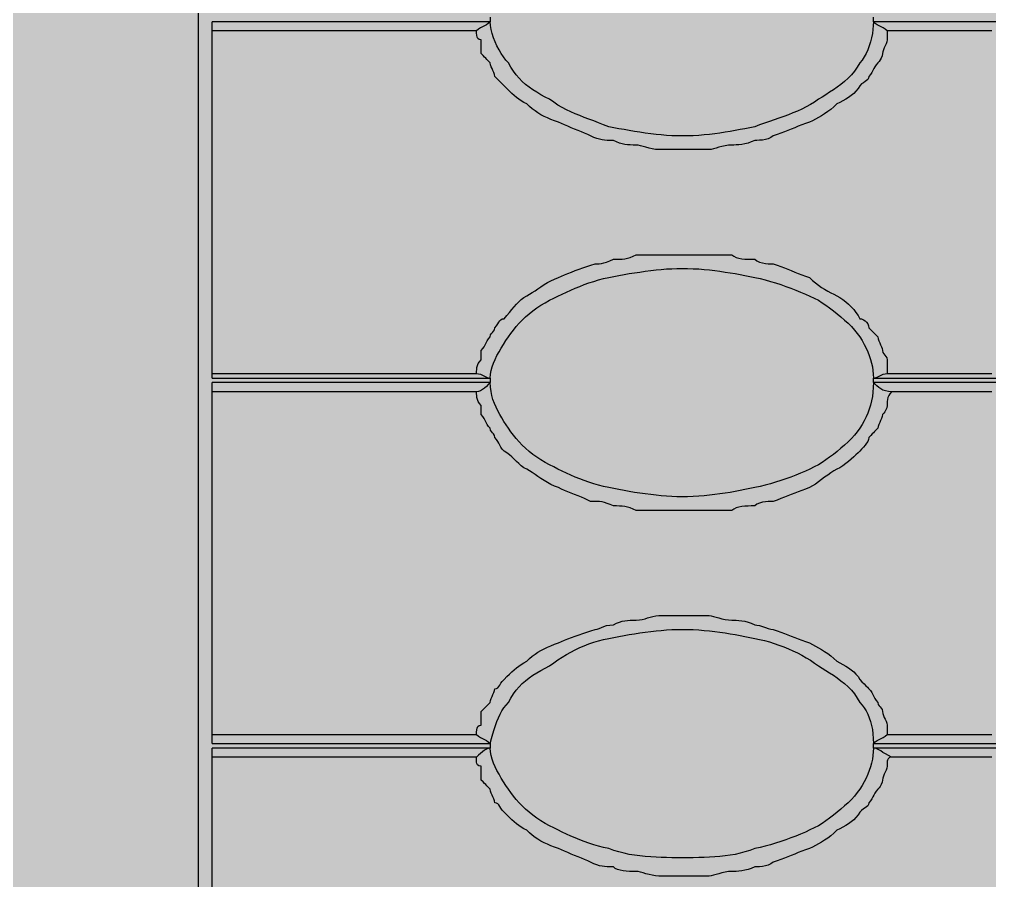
# Model space of a CAD drawing. Header units: millimetres. Extents: x 0 to 966, y -664 to 90.
# Drawn here: x 912.15 to 930.83, y -227.89 to -211.31 of the extents above; entities that cross this region are included whole.
import ezdxf

# ---------------------------------------------------------------- set-up
doc = ezdxf.new("R2010")
doc.units = ezdxf.units.MM
for name, color, linetype in [('HDL_BODY', 7, 'Continuous'), ('HDL_COLOUR', 7, 'Continuous'), ('HDL_DETAIL', 7, 'Continuous'), ('HDL_PRINT', 7, 'Continuous')]:
    doc.layers.add(name, color=color, linetype=linetype)

# ---------------------------------------------------------------- blocks, each defined once
blk = doc.blocks.new('M_R16.10.1_FRONT')
at = {"layer": 'HDL_BODY', "true_color": 0x202126}
blk.add_hatch(color=250, dxfattribs=at).paths.add_polyline_path([(0, 0), (216, 0), (216, 90), (0, 90)])
at = {"layer": 'HDL_BODY', "true_color": 0x2a2a30}
blk.add_hatch(color=250, dxfattribs=at).paths.add_polyline_path([(0.4, 20.52), (215.6, 20.52), (215.6, 68.31), (0.4, 68.31)])
at = {"layer": 'HDL_COLOUR', "true_color": 0x97a4b5}
for points in [[(178.855, 48.7), (178.821, 48.987), (178.721, 49.269), (178.556, 49.542), (178.329, 49.8), (178.044, 50.039), (177.705, 50.256), (177.319, 50.445), (176.893, 50.605), (176.432, 50.733), (175.946, 50.825), (175.442, 50.881), (174.93, 50.9), (174.418, 50.881), (173.914, 50.825), (173.428, 50.733), (172.968, 50.605), (172.541, 50.445), (172.155, 50.256), (171.816, 50.039), (171.531, 49.8), (171.304, 49.542), (171.139, 49.269), (171.039, 48.987), (171.005, 48.7), (171.039, 48.413), (171.139, 48.131), (171.304, 47.858), (171.531, 47.6), (171.816, 47.361), (172.155, 47.144), (172.541, 46.955), (172.968, 46.795), (173.428, 46.667), (173.914, 46.575), (174.418, 46.519), (174.93, 46.5), (175.442, 46.519), (175.946, 46.575), (176.432, 46.667), (176.893, 46.795), (177.319, 46.955), (177.705, 47.144), (178.044, 47.361), (178.329, 47.6), (178.556, 47.858), (178.721, 48.131), (178.821, 48.413)], [(178.855, 41.7), (178.821, 41.987), (178.721, 42.269), (178.556, 42.542), (178.329, 42.8), (178.044, 43.039), (177.705, 43.256), (177.319, 43.445), (176.893, 43.605), (176.432, 43.733), (175.946, 43.825), (175.442, 43.881), (174.93, 43.9), (174.418, 43.881), (173.914, 43.825), (173.428, 43.733), (172.968, 43.605), (172.541, 43.445), (172.155, 43.256), (171.816, 43.039), (171.531, 42.8), (171.304, 42.542), (171.139, 42.269), (171.039, 41.987), (171.005, 41.7), (171.039, 41.413), (171.139, 41.131), (171.304, 40.858), (171.531, 40.6), (171.816, 40.361), (172.155, 40.144), (172.541, 39.955), (172.968, 39.795), (173.428, 39.667), (173.914, 39.575), (174.418, 39.519), (174.93, 39.5), (175.442, 39.519), (175.946, 39.575), (176.432, 39.667), (176.893, 39.795), (177.319, 39.955), (177.705, 40.144), (178.044, 40.361), (178.329, 40.6), (178.556, 40.858), (178.721, 41.131), (178.821, 41.413)], [(178.855, 34.71), (178.821, 34.997), (178.721, 35.279), (178.556, 35.552), (178.329, 35.81), (178.044, 36.049), (177.705, 36.266), (177.319, 36.455), (176.893, 36.615), (176.432, 36.743), (175.946, 36.835), (175.442, 36.891), (174.93, 36.91), (174.418, 36.891), (173.914, 36.835), (173.428, 36.743), (172.968, 36.615), (172.541, 36.455), (172.155, 36.266), (171.816, 36.049), (171.531, 35.81), (171.304, 35.552), (171.139, 35.279), (171.039, 34.997), (171.005, 34.71), (171.039, 34.423), (171.139, 34.141), (171.304, 33.868), (171.531, 33.61), (171.816, 33.371), (172.155, 33.154), (172.541, 32.965), (172.968, 32.805), (173.428, 32.677), (173.914, 32.585), (174.418, 32.529), (174.93, 32.51), (175.442, 32.529), (175.946, 32.585), (176.432, 32.677), (176.893, 32.805), (177.319, 32.965), (177.705, 33.154), (178.044, 33.371), (178.329, 33.61), (178.556, 33.868), (178.721, 34.141), (178.821, 34.423)]]:
    blk.add_hatch(color=253, dxfattribs=at).paths.add_polyline_path(points)
at = {"layer": 'HDL_PRINT', "true_color": 0xdee1e9}
for points in [[(169.989, 47.156), (169.928, 47.153), (169.862, 47.145), (169.792, 47.133), (169.719, 47.119), (169.646, 47.104), (169.574, 47.09), (169.504, 47.079), (169.437, 47.07), (169.376, 47.067), (169.438, 47.067), (169.493, 47.067), (169.545, 47.067), (169.594, 47.067), (169.644, 47.067), (169.696, 47.067), (169.752, 47.067), (169.815, 47.067), (169.964, 47.062), (170.11, 47.046), (170.253, 47.02), (170.392, 46.984), (170.527, 46.938), (170.658, 46.883), (170.783, 46.819), (170.903, 46.747), (171.017, 46.665), (171.124, 46.576), (171.225, 46.478), (171.318, 46.373), (171.403, 46.261), (171.48, 46.141), (171.548, 46.015), (171.607, 45.882), (171.656, 45.743), (171.695, 45.599), (171.723, 45.448), (171.741, 45.292), (171.747, 45.131), (171.741, 44.982), (171.723, 44.835), (171.695, 44.691), (171.656, 44.552), (171.607, 44.416), (171.548, 44.285), (171.48, 44.16), (171.403, 44.04), (171.318, 43.926), (171.225, 43.818), (171.124, 43.718), (171.017, 43.625), (170.903, 43.539), (170.783, 43.463), (170.658, 43.394), (170.527, 43.336), (170.392, 43.286), (170.253, 43.247), (170.11, 43.219), (169.964, 43.201), (169.815, 43.195), (169.684, 43.2), (169.555, 43.215), (169.428, 43.238), (169.304, 43.27), (169.183, 43.31), (169.066, 43.359), (168.952, 43.415), (168.843, 43.478), (168.738, 43.548), (168.638, 43.624), (168.543, 43.707), (168.454, 43.795), (168.371, 43.889), (168.294, 43.988), (168.224, 44.092), (168.161, 44.2), (168.105, 44.312), (168.057, 44.428), (168.103, 44.292), (168.158, 44.162), (168.22, 44.038), (168.29, 43.921), (168.367, 43.81), (168.451, 43.706), (168.542, 43.608), (168.638, 43.517), (168.74, 43.434), (168.848, 43.357), (168.96, 43.288), (169.077, 43.227), (169.198, 43.173), (169.323, 43.127), (169.451, 43.089), (169.582, 43.059), (169.716, 43.038), (169.852, 43.025), (169.989, 43.02), (170.144, 43.026), (170.296, 43.042), (170.444, 43.068), (170.59, 43.104), (170.731, 43.149), (170.868, 43.204), (171, 43.267), (171.127, 43.339), (171.248, 43.419), (171.363, 43.507), (171.471, 43.603), (171.572, 43.705), (171.666, 43.814), (171.751, 43.93), (171.829, 44.051), (171.897, 44.178), (171.956, 44.311), (172.005, 44.449), (172.045, 44.591), (172.073, 44.738), (172.091, 44.888), (172.096, 45.042), (172.091, 45.197), (172.073, 45.35), (172.045, 45.499), (172.005, 45.645), (171.956, 45.787), (171.897, 45.924), (171.829, 46.057), (171.751, 46.184), (171.666, 46.305), (171.572, 46.421), (171.471, 46.529), (171.363, 46.631), (171.248, 46.724), (171.127, 46.81), (171, 46.888), (170.868, 46.956), (170.731, 47.016), (170.59, 47.065), (170.444, 47.104), (170.296, 47.133), (170.144, 47.15), (169.989, 47.156)], [(179.911, 47.156), (179.853, 47.153), (179.793, 47.145), (179.733, 47.133), (179.67, 47.119), (179.604, 47.104), (179.535, 47.09), (179.461, 47.079), (179.382, 47.07), (179.297, 47.067), (179.363, 47.067), (179.427, 47.067), (179.49, 47.067), (179.549, 47.067), (179.604, 47.067), (179.655, 47.067), (179.699, 47.067), (179.736, 47.067), (179.897, 47.062), (180.052, 47.046), (180.202, 47.02), (180.347, 46.984), (180.486, 46.938), (180.618, 46.883), (180.744, 46.819), (180.863, 46.747), (180.976, 46.665), (181.08, 46.576), (181.178, 46.478), (181.267, 46.373), (181.348, 46.261), (181.421, 46.141), (181.485, 46.015), (181.54, 45.882), (181.585, 45.743), (181.621, 45.599), (181.647, 45.448), (181.663, 45.292), (181.668, 45.131), (181.663, 44.982), (181.647, 44.835), (181.621, 44.691), (181.585, 44.552), (181.54, 44.416), (181.485, 44.285), (181.421, 44.16), (181.348, 44.04), (181.267, 43.926), (181.178, 43.818), (181.08, 43.718), (180.976, 43.625), (180.863, 43.539), (180.744, 43.463), (180.618, 43.394), (180.486, 43.336), (180.347, 43.286), (180.202, 43.247), (180.052, 43.219), (179.897, 43.201), (179.736, 43.195), (179.605, 43.2), (179.476, 43.215), (179.349, 43.238), (179.226, 43.27), (179.105, 43.31), (178.987, 43.359), (178.874, 43.415), (178.764, 43.478), (178.66, 43.548), (178.56, 43.624), (178.465, 43.707), (178.376, 43.795), (178.293, 43.889), (178.216, 43.988), (178.146, 44.092), (178.082, 44.2), (178.027, 44.312), (177.979, 44.428), (178.025, 44.292), (178.079, 44.162), (178.141, 44.038), (178.211, 43.921), (178.289, 43.81), (178.373, 43.706), (178.463, 43.608), (178.56, 43.517), (178.662, 43.434), (178.769, 43.357), (178.882, 43.288), (178.998, 43.227), (179.12, 43.173), (179.244, 43.127), (179.372, 43.089), (179.504, 43.059), (179.637, 43.038), (179.773, 43.025), (179.911, 43.02), (180.065, 43.026), (180.217, 43.042), (180.366, 43.068), (180.511, 43.104), (180.652, 43.149), (180.789, 43.204), (180.921, 43.267), (181.048, 43.339), (181.169, 43.419), (181.284, 43.507), (181.392, 43.603), (181.493, 43.705), (181.587, 43.814), (181.673, 43.93), (181.75, 44.051), (181.818, 44.178), (181.877, 44.311), (181.927, 44.449), (181.966, 44.591), (181.995, 44.738), (182.012, 44.888), (182.018, 45.042), (182.012, 45.197), (181.995, 45.35), (181.966, 45.499), (181.927, 45.645), (181.877, 45.787), (181.818, 45.924), (181.75, 46.057), (181.673, 46.184), (181.587, 46.305), (181.493, 46.421), (181.392, 46.529), (181.284, 46.631), (181.169, 46.724), (181.048, 46.81), (180.921, 46.888), (180.789, 46.956), (180.652, 47.016), (180.511, 47.065), (180.366, 47.104), (180.217, 47.133), (180.065, 47.15), (179.911, 47.156)], [(169.901, 46.364), (170.164, 46.364), (170.164, 43.988), (169.901, 43.988), (169.901, 46.364)], [(179.383, 44.692), (179.647, 44.692), (179.647, 44.622), (179.649, 44.561), (179.654, 44.507), (179.664, 44.46), (179.68, 44.417), (179.703, 44.377), (179.736, 44.339), (179.768, 44.307), (179.795, 44.284), (179.82, 44.269), (179.848, 44.259), (179.885, 44.255), (179.934, 44.253), (180, 44.253), (180.042, 44.253), (180.073, 44.253), (180.099, 44.253), (180.131, 44.253), (180.175, 44.253), (180.212, 44.289), (180.237, 44.316), (180.252, 44.339), (180.26, 44.362), (180.263, 44.39), (180.264, 44.428), (180.295, 44.466), (180.318, 44.503), (180.333, 44.541), (180.343, 44.579), (180.348, 44.616), (180.349, 44.654), (180.35, 44.692), (180.35, 46.364), (180.613, 46.364), (180.613, 44.781), (180.613, 44.699), (180.612, 44.628), (180.61, 44.566), (180.606, 44.51), (180.599, 44.458), (180.588, 44.409), (180.573, 44.359), (180.553, 44.308), (180.527, 44.253), (180.522, 44.215), (180.508, 44.178), (180.485, 44.145), (180.457, 44.116), (180.424, 44.094), (180.387, 44.08), (180.35, 44.074), (180.308, 44.043), (180.258, 44.02), (180.203, 44.004), (180.146, 43.995), (180.092, 43.99), (180.042, 43.989), (180, 43.988), (179.918, 43.989), (179.847, 43.99), (179.785, 43.995), (179.729, 44.004), (179.677, 44.018), (179.628, 44.04), (179.579, 44.071), (179.528, 44.111), (179.472, 44.163), (179.443, 44.196), (179.415, 44.236), (179.391, 44.281), (179.37, 44.333), (179.356, 44.392), (179.349, 44.457), (179.35, 44.529), (179.361, 44.607), (179.383, 44.692)], [(169.989, 40.116), (169.928, 40.116), (169.862, 40.116), (169.792, 40.113), (169.719, 40.109), (169.646, 40.102), (169.574, 40.091), (169.504, 40.076), (169.437, 40.056), (169.376, 40.03), (169.438, 40.059), (169.493, 40.08), (169.545, 40.095), (169.594, 40.106), (169.644, 40.112), (169.696, 40.115), (169.752, 40.116), (169.815, 40.116), (169.964, 40.111), (170.11, 40.093), (170.253, 40.065), (170.392, 40.026), (170.527, 39.976), (170.658, 39.918), (170.783, 39.849), (170.903, 39.773), (171.017, 39.687), (171.124, 39.594), (171.225, 39.494), (171.318, 39.386), (171.403, 39.272), (171.48, 39.152), (171.548, 39.027), (171.607, 38.896), (171.656, 38.76), (171.695, 38.621), (171.723, 38.477), (171.741, 38.33), (171.747, 38.181), (171.741, 38.031), (171.723, 37.885), (171.695, 37.741), (171.656, 37.602), (171.607, 37.467), (171.548, 37.336), (171.48, 37.21), (171.403, 37.09), (171.318, 36.976), (171.225, 36.869), (171.124, 36.768), (171.017, 36.675), (170.903, 36.589), (170.783, 36.512), (170.658, 36.444), (170.527, 36.385), (170.392, 36.336), (170.253, 36.297), (170.11, 36.268), (169.964, 36.251), (169.815, 36.245), (169.684, 36.249), (169.555, 36.261), (169.428, 36.281), (169.304, 36.308), (169.183, 36.343), (169.066, 36.385), (168.952, 36.435), (168.843, 36.491), (168.738, 36.554), (168.638, 36.623), (168.543, 36.699), (168.454, 36.781), (168.371, 36.869), (168.294, 36.962), (168.224, 37.062), (168.161, 37.166), (168.105, 37.276), (168.057, 37.391), (168.103, 37.267), (168.158, 37.147), (168.22, 37.03), (168.29, 36.918), (168.367, 36.81), (168.451, 36.707), (168.542, 36.609), (168.638, 36.517), (168.74, 36.43), (168.848, 36.351), (168.96, 36.278), (169.077, 36.212), (169.198, 36.153), (169.323, 36.103), (169.451, 36.061), (169.582, 36.028), (169.716, 36.003), (169.852, 35.988), (169.989, 35.983), (170.144, 35.989), (170.296, 36.007), (170.444, 36.035), (170.59, 36.074), (170.731, 36.124), (170.868, 36.183), (171, 36.251), (171.127, 36.328), (171.248, 36.414), (171.363, 36.508), (171.471, 36.609), (171.572, 36.717), (171.666, 36.832), (171.751, 36.954), (171.829, 37.081), (171.897, 37.213), (171.956, 37.35), (172.005, 37.492), (172.045, 37.638), (172.073, 37.787), (172.091, 37.939), (172.096, 38.094), (172.091, 38.249), (172.073, 38.399), (172.045, 38.546), (172.005, 38.688), (171.956, 38.826), (171.897, 38.958), (171.829, 39.086), (171.751, 39.207), (171.666, 39.323), (171.572, 39.432), (171.471, 39.534), (171.363, 39.629), (171.248, 39.717), (171.127, 39.797), (171, 39.869), (170.868, 39.933), (170.731, 39.987), (170.59, 40.033), (170.444, 40.069), (170.296, 40.095), (170.144, 40.111), (169.989, 40.116)], [(179.911, 40.116), (179.853, 40.116), (179.793, 40.116), (179.733, 40.113), (179.67, 40.109), (179.604, 40.102), (179.535, 40.091), (179.461, 40.076), (179.382, 40.056), (179.297, 40.03), (179.363, 40.059), (179.427, 40.08), (179.49, 40.095), (179.549, 40.106), (179.604, 40.112), (179.655, 40.115), (179.699, 40.116), (179.736, 40.116), (179.897, 40.111), (180.052, 40.093), (180.202, 40.065), (180.347, 40.026), (180.486, 39.976), (180.618, 39.918), (180.744, 39.849), (180.863, 39.773), (180.976, 39.687), (181.08, 39.594), (181.178, 39.494), (181.267, 39.386), (181.348, 39.272), (181.421, 39.152), (181.485, 39.027), (181.54, 38.896), (181.585, 38.76), (181.621, 38.621), (181.647, 38.477), (181.663, 38.33), (181.668, 38.181), (181.663, 38.031), (181.647, 37.885), (181.621, 37.741), (181.585, 37.602), (181.54, 37.467), (181.485, 37.336), (181.421, 37.21), (181.348, 37.09), (181.267, 36.976), (181.178, 36.869), (181.08, 36.768), (180.976, 36.675), (180.863, 36.589), (180.744, 36.512), (180.618, 36.444), (180.486, 36.385), (180.347, 36.336), (180.202, 36.297), (180.052, 36.268), (179.897, 36.251), (179.736, 36.245), (179.605, 36.249), (179.476, 36.261), (179.349, 36.281), (179.226, 36.308), (179.105, 36.343), (178.987, 36.385), (178.874, 36.435), (178.764, 36.491), (178.66, 36.554), (178.56, 36.623), (178.465, 36.699), (178.376, 36.781), (178.293, 36.869), (178.216, 36.962), (178.146, 37.062), (178.082, 37.166), (178.027, 37.276), (177.979, 37.391), (178.025, 37.267), (178.079, 37.147), (178.141, 37.03), (178.211, 36.918), (178.289, 36.81), (178.373, 36.707), (178.463, 36.609), (178.56, 36.517), (178.662, 36.43), (178.769, 36.351), (178.882, 36.278), (178.998, 36.212), (179.12, 36.153), (179.244, 36.103), (179.372, 36.061), (179.504, 36.028), (179.637, 36.003), (179.773, 35.988), (179.911, 35.983), (180.065, 35.989), (180.217, 36.007), (180.366, 36.035), (180.511, 36.074), (180.652, 36.124), (180.789, 36.183), (180.921, 36.251), (181.048, 36.328), (181.169, 36.414), (181.284, 36.508), (181.392, 36.609), (181.493, 36.717), (181.587, 36.832), (181.673, 36.954), (181.75, 37.081), (181.818, 37.213), (181.877, 37.35), (181.927, 37.492), (181.966, 37.638), (181.995, 37.787), (182.012, 37.939), (182.018, 38.094), (182.012, 38.249), (181.995, 38.399), (181.966, 38.546), (181.927, 38.688), (181.877, 38.826), (181.818, 38.958), (181.75, 39.086), (181.673, 39.207), (181.587, 39.323), (181.493, 39.432), (181.392, 39.534), (181.284, 39.629), (181.169, 39.717), (181.048, 39.797), (180.921, 39.869), (180.789, 39.933), (180.652, 39.987), (180.511, 40.033), (180.366, 40.069), (180.217, 40.095), (180.065, 40.111), (179.911, 40.116)], [(168.76, 37.037), (168.76, 39.324), (169.198, 39.324), (169.726, 37.655), (169.755, 37.618), (169.778, 37.575), (169.797, 37.528), (169.814, 37.478), (169.831, 37.429), (169.849, 37.382), (169.872, 37.339), (169.901, 37.302), (169.901, 37.339), (169.902, 37.383), (169.905, 37.434), (169.912, 37.489), (169.922, 37.549), (169.938, 37.611), (169.96, 37.676), (169.989, 37.741), (170.517, 39.324), (170.956, 39.324), (170.956, 37.037), (170.692, 37.037), (170.692, 38.884), (169.989, 37.037), (169.726, 37.037), (169.023, 38.973), (169.023, 37.037), (168.76, 37.037)], [(178.945, 37.037), (178.945, 39.324), (179.297, 39.324), (180.438, 37.477), (180.438, 39.324), (180.788, 39.324), (180.788, 37.037), (180.438, 37.037), (179.297, 38.798), (179.297, 37.037), (178.945, 37.037)]]:
    blk.add_hatch(color=254, dxfattribs=at).paths.add_polyline_path(points)
at = {"layer": 'HDL_DETAIL', "color": 251, "true_color": 0x52555c}
for points in [[(165.598, 27.448), (165.598, 62.902)], [(165.861, 41.788), (165.861, 48.65)], [(171.219, 48.65), (165.861, 48.65)], [(171.219, 48.65), (171.181, 48.618), (171.144, 48.593), (171.106, 48.573), (171.069, 48.554), (171.031, 48.533), (170.993, 48.508), (170.956, 48.475)], [(171.219, 48.739), (171.219, 48.65)], [(178.595, 48.65), (178.593, 48.576), (178.586, 48.499), (178.575, 48.42), (178.56, 48.34), (178.54, 48.261), (178.516, 48.183), (178.488, 48.108), (178.455, 48.037), (178.418, 47.971), (178.377, 47.912), (178.331, 47.86), (178.284, 47.775), (178.23, 47.697), (178.171, 47.626), (178.107, 47.56), (178.04, 47.498), (177.969, 47.441), (177.897, 47.388), (177.824, 47.338), (177.751, 47.291), (177.678, 47.245), (177.608, 47.2), (177.54, 47.156), (177.464, 47.102), (177.385, 47.053), (177.304, 47.008), (177.22, 46.967), (177.135, 46.928), (177.047, 46.893), (176.959, 46.859), (176.868, 46.826), (176.777, 46.795), (176.685, 46.763), (176.592, 46.731), (176.498, 46.698), (176.404, 46.664), (176.31, 46.628), (176.216, 46.609), (176.122, 46.59), (176.028, 46.572), (175.932, 46.554), (175.836, 46.537), (175.74, 46.52), (175.641, 46.505), (175.542, 46.492), (175.441, 46.48), (175.338, 46.47), (175.233, 46.461), (175.127, 46.455), (175.017, 46.451), (174.906, 46.45), (174.81, 46.451), (174.713, 46.455), (174.613, 46.461), (174.512, 46.47), (174.41, 46.48), (174.307, 46.492), (174.203, 46.505), (174.1, 46.52), (173.997, 46.537), (173.895, 46.554), (173.794, 46.572), (173.694, 46.59), (173.596, 46.609), (173.501, 46.628), (173.401, 46.667), (173.304, 46.704), (173.21, 46.739), (173.118, 46.773), (173.028, 46.807), (172.941, 46.841), (172.854, 46.877), (172.77, 46.914), (172.686, 46.955), (172.604, 46.998), (172.522, 47.046), (172.441, 47.098), (172.36, 47.156), (172.274, 47.2), (172.191, 47.245), (172.113, 47.291), (172.038, 47.338), (171.967, 47.388), (171.899, 47.441), (171.835, 47.498), (171.775, 47.56), (171.718, 47.626), (171.665, 47.697), (171.615, 47.775), (171.569, 47.86), (171.521, 47.912), (171.475, 47.971), (171.429, 48.037), (171.387, 48.108), (171.347, 48.183), (171.311, 48.261), (171.28, 48.34), (171.255, 48.42), (171.236, 48.499), (171.223, 48.576), (171.219, 48.65)], [(178.595, 48.65), (178.595, 48.739)], [(178.859, 48.475), (178.821, 48.508), (178.783, 48.533), (178.745, 48.554), (178.707, 48.573), (178.669, 48.593), (178.632, 48.618), (178.595, 48.65)], [(181.23, 48.65), (178.595, 48.65)], [(170.956, 48.475), (165.861, 48.475)], [(178.859, 48.475), (178.859, 48.422), (178.859, 48.375), (178.859, 48.336), (178.859, 48.309), (178.859, 48.3), (178.854, 48.261), (178.841, 48.223), (178.824, 48.185), (178.805, 48.147), (178.788, 48.11), (178.775, 48.072), (178.77, 48.035), (178.763, 47.991), (178.747, 47.95), (178.726, 47.914), (178.704, 47.886), (178.688, 47.867), (178.681, 47.86), (178.649, 47.822), (178.624, 47.784), (178.604, 47.746), (178.585, 47.708), (178.565, 47.67), (178.539, 47.633), (178.506, 47.596), (178.501, 47.563), (178.487, 47.537), (178.465, 47.516), (178.436, 47.497), (178.404, 47.476), (178.368, 47.451), (178.331, 47.418), (178.299, 47.362), (178.26, 47.313), (178.217, 47.269), (178.17, 47.229), (178.118, 47.192), (178.065, 47.159), (178.008, 47.127), (177.951, 47.097), (177.893, 47.067), (177.834, 47.012), (177.775, 46.962), (177.716, 46.918), (177.657, 46.877), (177.599, 46.84), (177.54, 46.806), (177.482, 46.774), (177.424, 46.744), (177.365, 46.714), (177.289, 46.688), (177.216, 46.662), (177.147, 46.636), (177.08, 46.609), (177.014, 46.583), (176.948, 46.556), (176.881, 46.53), (176.812, 46.503), (176.74, 46.476), (176.663, 46.45), (176.62, 46.418), (176.57, 46.395), (176.515, 46.38), (176.459, 46.37), (176.404, 46.366), (176.353, 46.364), (176.31, 46.364), (176.245, 46.334), (176.181, 46.312), (176.118, 46.296), (176.059, 46.286), (176.004, 46.279), (175.953, 46.276), (175.909, 46.275), (175.872, 46.275), (175.806, 46.271), (175.742, 46.261), (175.68, 46.247), (175.62, 46.231), (175.565, 46.216), (175.515, 46.202), (175.47, 46.192), (175.433, 46.188), (175.375, 46.188), (175.316, 46.188), (175.258, 46.188), (175.199, 46.188), (175.14, 46.188), (175.081, 46.188), (175.023, 46.188), (174.964, 46.188), (174.906, 46.188), (174.844, 46.188), (174.788, 46.188), (174.736, 46.188), (174.686, 46.188), (174.637, 46.188), (174.585, 46.188), (174.529, 46.188), (174.467, 46.188), (174.402, 46.192), (174.337, 46.202), (174.275, 46.216), (174.216, 46.231), (174.16, 46.247), (174.11, 46.261), (174.066, 46.271), (174.029, 46.275), (173.967, 46.275), (173.911, 46.276), (173.859, 46.279), (173.809, 46.286), (173.759, 46.296), (173.708, 46.312), (173.652, 46.334), (173.59, 46.364), (173.528, 46.364), (173.472, 46.365), (173.42, 46.368), (173.371, 46.374), (173.321, 46.385), (173.269, 46.4), (173.213, 46.421), (173.151, 46.45), (173.096, 46.476), (173.036, 46.503), (172.973, 46.53), (172.908, 46.556), (172.842, 46.583), (172.776, 46.609), (172.712, 46.636), (172.649, 46.662), (172.59, 46.688), (172.535, 46.714), (172.458, 46.741), (172.387, 46.768), (172.319, 46.796), (172.256, 46.826), (172.195, 46.858), (172.137, 46.893), (172.081, 46.931), (172.027, 46.972), (171.974, 47.017), (171.922, 47.067), (171.866, 47.097), (171.816, 47.127), (171.769, 47.159), (171.724, 47.192), (171.68, 47.229), (171.636, 47.269), (171.589, 47.313), (171.538, 47.362), (171.483, 47.418), (171.445, 47.456), (171.417, 47.484), (171.394, 47.507), (171.371, 47.53), (171.343, 47.558), (171.305, 47.596), (171.3, 47.633), (171.288, 47.67), (171.271, 47.708), (171.253, 47.746), (171.236, 47.784), (171.224, 47.822), (171.219, 47.86), (171.181, 47.897), (171.154, 47.924), (171.131, 47.947), (171.108, 47.969), (171.081, 47.997), (171.044, 48.035), (171.044, 48.079), (171.044, 48.122), (171.044, 48.166), (171.044, 48.211), (171.044, 48.255), (171.044, 48.3), (171.007, 48.306), (170.982, 48.325), (170.967, 48.354), (170.959, 48.39), (170.956, 48.431), (170.956, 48.475)], [(180.877, 48.475), (178.859, 48.475)], [(170.956, 41.877), (170.956, 41.914), (170.958, 41.952), (170.963, 41.989), (170.972, 42.027), (170.988, 42.065), (171.012, 42.103), (171.044, 42.141), (171.044, 42.184), (171.044, 42.215), (171.044, 42.241), (171.044, 42.272), (171.044, 42.317), (171.077, 42.355), (171.101, 42.392), (171.121, 42.43), (171.14, 42.468), (171.161, 42.505), (171.186, 42.543), (171.219, 42.581), (171.226, 42.618), (171.242, 42.645), (171.262, 42.667), (171.283, 42.69), (171.299, 42.718), (171.305, 42.756), (171.338, 42.794), (171.364, 42.83), (171.385, 42.862), (171.404, 42.89), (171.424, 42.912), (171.45, 42.926), (171.483, 42.931), (171.538, 42.99), (171.589, 43.049), (171.636, 43.105), (171.68, 43.159), (171.724, 43.211), (171.769, 43.258), (171.816, 43.301), (171.866, 43.339), (171.922, 43.371), (171.974, 43.4), (172.027, 43.433), (172.081, 43.469), (172.137, 43.508), (172.195, 43.547), (172.256, 43.587), (172.319, 43.625), (172.387, 43.662), (172.458, 43.695), (172.535, 43.724), (172.59, 43.751), (172.65, 43.777), (172.714, 43.804), (172.782, 43.83), (172.853, 43.856), (172.927, 43.882), (173.002, 43.909), (173.08, 43.935), (173.158, 43.962), (173.237, 43.988), (173.276, 43.989), (173.316, 43.99), (173.358, 43.995), (173.406, 44.004), (173.459, 44.02), (173.52, 44.043), (173.59, 44.074), (173.652, 44.075), (173.708, 44.076), (173.759, 44.079), (173.809, 44.086), (173.859, 44.096), (173.911, 44.112), (173.967, 44.134), (174.029, 44.163), (174.09, 44.163), (174.146, 44.163), (174.198, 44.163), (174.248, 44.163), (174.298, 44.163), (174.349, 44.163), (174.405, 44.163), (174.467, 44.163), (174.533, 44.163), (174.597, 44.163), (174.66, 44.163), (174.72, 44.163), (174.775, 44.163), (174.826, 44.163), (174.869, 44.163), (174.906, 44.163), (174.964, 44.163), (175.023, 44.163), (175.081, 44.163), (175.14, 44.163), (175.199, 44.163), (175.258, 44.163), (175.316, 44.163), (175.375, 44.163), (175.433, 44.163), (175.47, 44.163), (175.515, 44.163), (175.565, 44.163), (175.62, 44.163), (175.68, 44.163), (175.742, 44.163), (175.806, 44.163), (175.872, 44.163), (175.909, 44.134), (175.953, 44.112), (176.004, 44.096), (176.059, 44.086), (176.118, 44.079), (176.181, 44.076), (176.245, 44.075), (176.31, 44.074), (176.353, 44.043), (176.404, 44.02), (176.459, 44.004), (176.515, 43.995), (176.57, 43.99), (176.62, 43.989), (176.663, 43.988), (176.74, 43.962), (176.812, 43.935), (176.881, 43.909), (176.948, 43.882), (177.014, 43.856), (177.08, 43.83), (177.147, 43.804), (177.216, 43.777), (177.289, 43.751), (177.365, 43.724), (177.424, 43.669), (177.482, 43.619), (177.54, 43.574), (177.599, 43.534), (177.657, 43.497), (177.716, 43.463), (177.775, 43.431), (177.834, 43.4), (177.893, 43.371), (177.951, 43.339), (178.008, 43.301), (178.065, 43.258), (178.118, 43.211), (178.17, 43.159), (178.217, 43.105), (178.26, 43.049), (178.299, 42.99), (178.331, 42.931), (178.368, 42.926), (178.404, 42.912), (178.436, 42.89), (178.465, 42.862), (178.487, 42.83), (178.501, 42.794), (178.506, 42.756), (178.544, 42.718), (178.572, 42.69), (178.595, 42.667), (178.617, 42.645), (178.644, 42.618), (178.681, 42.581), (178.686, 42.543), (178.699, 42.505), (178.716, 42.468), (178.735, 42.43), (178.752, 42.392), (178.765, 42.355), (178.77, 42.317), (178.777, 42.279), (178.793, 42.251), (178.814, 42.228), (178.836, 42.205), (178.852, 42.178), (178.859, 42.141), (178.859, 42.097), (178.859, 42.052), (178.859, 42.008), (178.859, 41.964), (178.859, 41.92), (178.859, 41.877)], [(171.219, 41.788), (171.223, 41.86), (171.236, 41.932), (171.255, 42.004), (171.28, 42.076), (171.311, 42.148), (171.347, 42.221), (171.387, 42.293), (171.429, 42.365), (171.475, 42.437), (171.521, 42.509), (171.569, 42.581), (171.615, 42.647), (171.665, 42.713), (171.718, 42.778), (171.775, 42.842), (171.835, 42.905), (171.899, 42.966), (171.967, 43.026), (172.038, 43.083), (172.113, 43.138), (172.191, 43.19), (172.274, 43.239), (172.36, 43.285), (172.441, 43.325), (172.522, 43.365), (172.604, 43.405), (172.686, 43.444), (172.77, 43.482), (172.854, 43.519), (172.941, 43.554), (173.028, 43.588), (173.118, 43.62), (173.21, 43.65), (173.304, 43.677), (173.401, 43.702), (173.501, 43.724), (173.596, 43.743), (173.694, 43.762), (173.794, 43.78), (173.895, 43.798), (173.997, 43.815), (174.1, 43.83), (174.203, 43.845), (174.307, 43.858), (174.41, 43.87), (174.512, 43.88), (174.613, 43.888), (174.713, 43.894), (174.81, 43.898), (174.906, 43.899), (175.017, 43.898), (175.127, 43.894), (175.233, 43.888), (175.338, 43.88), (175.441, 43.87), (175.542, 43.858), (175.641, 43.845), (175.74, 43.83), (175.836, 43.815), (175.932, 43.798), (176.028, 43.78), (176.122, 43.762), (176.216, 43.743), (176.31, 43.724), (176.412, 43.702), (176.513, 43.677), (176.613, 43.65), (176.713, 43.62), (176.812, 43.588), (176.91, 43.554), (177.007, 43.519), (177.101, 43.482), (177.194, 43.444), (177.285, 43.405), (177.373, 43.365), (177.458, 43.325), (177.54, 43.285), (177.608, 43.239), (177.678, 43.19), (177.751, 43.138), (177.824, 43.083), (177.897, 43.026), (177.969, 42.966), (178.04, 42.905), (178.107, 42.842), (178.171, 42.778), (178.23, 42.713), (178.284, 42.647), (178.331, 42.581), (178.377, 42.509), (178.418, 42.437), (178.455, 42.365), (178.488, 42.293), (178.516, 42.221), (178.54, 42.148), (178.56, 42.076), (178.575, 42.004), (178.586, 41.932), (178.593, 41.86), (178.595, 41.788)], [(165.861, 41.877), (170.956, 41.877)], [(170.956, 41.877), (170.993, 41.872), (171.031, 41.86), (171.069, 41.842), (171.106, 41.823), (171.144, 41.806), (171.181, 41.793), (171.219, 41.788)], [(178.595, 41.788), (178.632, 41.793), (178.669, 41.806), (178.707, 41.823), (178.745, 41.842), (178.783, 41.86), (178.821, 41.872), (178.859, 41.877)], [(178.859, 41.877), (180.877, 41.877)], [(165.861, 41.788), (171.219, 41.788)], [(165.861, 34.751), (165.861, 41.699)], [(171.219, 41.699), (165.861, 41.699)], [(171.219, 41.699), (171.181, 41.662), (171.144, 41.627), (171.106, 41.594), (171.069, 41.566), (171.031, 41.544), (170.993, 41.529), (170.956, 41.524)], [(171.219, 41.788), (171.219, 41.699)], [(178.595, 41.699), (178.593, 41.606), (178.586, 41.516), (178.575, 41.43), (178.56, 41.347), (178.54, 41.267), (178.516, 41.189), (178.488, 41.113), (178.455, 41.038), (178.418, 40.965), (178.377, 40.892), (178.331, 40.82), (178.284, 40.754), (178.23, 40.688), (178.171, 40.623), (178.107, 40.559), (178.04, 40.496), (177.969, 40.435), (177.897, 40.375), (177.824, 40.318), (177.751, 40.263), (177.678, 40.211), (177.608, 40.162), (177.54, 40.116), (177.458, 40.076), (177.373, 40.036), (177.285, 39.996), (177.194, 39.957), (177.101, 39.919), (177.007, 39.882), (176.91, 39.847), (176.812, 39.813), (176.713, 39.781), (176.613, 39.751), (176.513, 39.724), (176.412, 39.699), (176.31, 39.677), (176.216, 39.658), (176.122, 39.639), (176.028, 39.621), (175.932, 39.603), (175.836, 39.586), (175.74, 39.571), (175.641, 39.556), (175.542, 39.543), (175.441, 39.531), (175.338, 39.521), (175.233, 39.513), (175.127, 39.507), (175.017, 39.503), (174.906, 39.502), (174.81, 39.503), (174.713, 39.507), (174.613, 39.513), (174.512, 39.521), (174.41, 39.531), (174.307, 39.543), (174.203, 39.556), (174.1, 39.571), (173.997, 39.586), (173.895, 39.603), (173.794, 39.621), (173.694, 39.639), (173.596, 39.658), (173.501, 39.677), (173.401, 39.699), (173.304, 39.724), (173.21, 39.751), (173.118, 39.781), (173.028, 39.813), (172.941, 39.847), (172.854, 39.882), (172.77, 39.919), (172.686, 39.957), (172.604, 39.996), (172.522, 40.036), (172.441, 40.076), (172.36, 40.116), (172.274, 40.162), (172.191, 40.211), (172.113, 40.263), (172.038, 40.318), (171.967, 40.375), (171.899, 40.435), (171.835, 40.496), (171.775, 40.559), (171.718, 40.623), (171.665, 40.688), (171.615, 40.754), (171.569, 40.82), (171.525, 40.886), (171.482, 40.953), (171.441, 41.02), (171.401, 41.088), (171.363, 41.157), (171.329, 41.227), (171.298, 41.3), (171.271, 41.374), (171.249, 41.451), (171.233, 41.531), (171.223, 41.613), (171.219, 41.699)], [(178.595, 41.699), (178.595, 41.788)], [(178.595, 41.788), (181.23, 41.788)], [(178.945, 41.524), (178.883, 41.528), (178.829, 41.539), (178.78, 41.557), (178.737, 41.579), (178.697, 41.606), (178.661, 41.635), (178.628, 41.667), (178.595, 41.699)], [(181.23, 41.699), (178.595, 41.699)], [(170.956, 41.524), (165.861, 41.524)], [(178.945, 41.524), (178.913, 41.487), (178.89, 41.449), (178.875, 41.412), (178.866, 41.374), (178.861, 41.336), (178.859, 41.298), (178.859, 41.26), (178.852, 41.217), (178.836, 41.176), (178.814, 41.14), (178.793, 41.111), (178.777, 41.091), (178.77, 41.084), (178.765, 41.046), (178.752, 41.009), (178.735, 40.971), (178.716, 40.934), (178.699, 40.896), (178.686, 40.858), (178.681, 40.82), (178.644, 40.783), (178.617, 40.756), (178.595, 40.734), (178.572, 40.711), (178.544, 40.683), (178.506, 40.645), (178.501, 40.607), (178.487, 40.569), (178.465, 40.532), (178.436, 40.494), (178.404, 40.456), (178.368, 40.419), (178.331, 40.381), (178.299, 40.348), (178.26, 40.31), (178.217, 40.269), (178.17, 40.226), (178.118, 40.183), (178.065, 40.14), (178.008, 40.099), (177.951, 40.062), (177.893, 40.03), (177.834, 39.998), (177.775, 39.96), (177.716, 39.919), (177.657, 39.876), (177.599, 39.832), (177.54, 39.788), (177.482, 39.747), (177.424, 39.71), (177.365, 39.677), (177.289, 39.65), (177.216, 39.624), (177.147, 39.597), (177.08, 39.571), (177.014, 39.545), (176.948, 39.519), (176.881, 39.492), (176.812, 39.466), (176.74, 39.439), (176.663, 39.413), (176.62, 39.413), (176.57, 39.411), (176.515, 39.406), (176.459, 39.396), (176.404, 39.38), (176.353, 39.357), (176.31, 39.324), (176.245, 39.324), (176.181, 39.322), (176.118, 39.319), (176.059, 39.313), (176.004, 39.303), (175.953, 39.287), (175.909, 39.266), (175.872, 39.238), (175.806, 39.238), (175.742, 39.238), (175.68, 39.238), (175.62, 39.238), (175.565, 39.238), (175.515, 39.238), (175.47, 39.238), (175.433, 39.238), (175.375, 39.238), (175.316, 39.238), (175.258, 39.238), (175.199, 39.238), (175.14, 39.238), (175.081, 39.238), (175.023, 39.238), (174.964, 39.238), (174.906, 39.238), (174.844, 39.238), (174.788, 39.238), (174.736, 39.238), (174.686, 39.238), (174.637, 39.238), (174.585, 39.238), (174.529, 39.238), (174.467, 39.238), (174.402, 39.238), (174.337, 39.238), (174.275, 39.238), (174.216, 39.238), (174.16, 39.238), (174.11, 39.238), (174.066, 39.238), (174.029, 39.238), (173.967, 39.266), (173.911, 39.287), (173.859, 39.303), (173.809, 39.313), (173.759, 39.319), (173.708, 39.322), (173.652, 39.324), (173.59, 39.324), (173.528, 39.353), (173.472, 39.375), (173.42, 39.391), (173.371, 39.402), (173.321, 39.408), (173.269, 39.411), (173.213, 39.413), (173.151, 39.413), (173.096, 39.439), (173.036, 39.466), (172.973, 39.492), (172.908, 39.519), (172.842, 39.545), (172.776, 39.571), (172.712, 39.597), (172.649, 39.624), (172.59, 39.65), (172.535, 39.677), (172.458, 39.706), (172.387, 39.739), (172.319, 39.776), (172.256, 39.814), (172.195, 39.854), (172.137, 39.893), (172.081, 39.932), (172.027, 39.968), (171.974, 40.001), (171.922, 40.03), (171.866, 40.062), (171.816, 40.099), (171.769, 40.14), (171.724, 40.183), (171.68, 40.226), (171.636, 40.269), (171.589, 40.31), (171.538, 40.348), (171.483, 40.381), (171.45, 40.419), (171.424, 40.456), (171.404, 40.494), (171.385, 40.532), (171.364, 40.569), (171.338, 40.607), (171.305, 40.645), (171.299, 40.683), (171.283, 40.711), (171.262, 40.734), (171.242, 40.756), (171.226, 40.783), (171.219, 40.82), (171.186, 40.858), (171.161, 40.896), (171.14, 40.934), (171.121, 40.971), (171.101, 41.009), (171.077, 41.046), (171.044, 41.084), (171.044, 41.094), (171.044, 41.121), (171.044, 41.161), (171.044, 41.208), (171.044, 41.26), (171.012, 41.298), (170.988, 41.336), (170.972, 41.374), (170.963, 41.412), (170.958, 41.449), (170.956, 41.487), (170.956, 41.524)], [(180.877, 41.524), (178.945, 41.524)], [(170.956, 34.926), (170.956, 34.97), (170.959, 35.011), (170.967, 35.047), (170.982, 35.076), (171.007, 35.095), (171.044, 35.102), (171.044, 35.146), (171.044, 35.19), (171.044, 35.235), (171.044, 35.279), (171.044, 35.322), (171.044, 35.366), (171.081, 35.404), (171.108, 35.432), (171.131, 35.454), (171.154, 35.477), (171.181, 35.504), (171.219, 35.541), (171.224, 35.579), (171.236, 35.617), (171.253, 35.655), (171.271, 35.693), (171.288, 35.731), (171.3, 35.768), (171.305, 35.805), (171.338, 35.81), (171.364, 35.825), (171.385, 35.847), (171.404, 35.876), (171.424, 35.909), (171.45, 35.945), (171.483, 35.983), (171.538, 36.039), (171.589, 36.088), (171.636, 36.132), (171.68, 36.172), (171.724, 36.209), (171.769, 36.242), (171.816, 36.274), (171.866, 36.304), (171.922, 36.334), (171.974, 36.384), (172.027, 36.429), (172.081, 36.47), (172.137, 36.508), (172.195, 36.543), (172.256, 36.575), (172.319, 36.605), (172.387, 36.633), (172.458, 36.66), (172.535, 36.687), (172.59, 36.713), (172.65, 36.739), (172.714, 36.765), (172.782, 36.791), (172.853, 36.818), (172.927, 36.844), (173.002, 36.87), (173.08, 36.896), (173.158, 36.922), (173.237, 36.948), (173.276, 36.953), (173.316, 36.966), (173.358, 36.983), (173.406, 37.002), (173.459, 37.02), (173.52, 37.032), (173.59, 37.037), (173.652, 37.067), (173.708, 37.089), (173.759, 37.105), (173.809, 37.115), (173.859, 37.122), (173.911, 37.125), (173.967, 37.126), (174.029, 37.127), (174.09, 37.13), (174.146, 37.14), (174.198, 37.154), (174.248, 37.17), (174.298, 37.185), (174.349, 37.199), (174.405, 37.209), (174.467, 37.213), (174.533, 37.213), (174.597, 37.213), (174.66, 37.213), (174.72, 37.213), (174.775, 37.213), (174.826, 37.213), (174.869, 37.213), (174.906, 37.213), (174.964, 37.213), (175.023, 37.213), (175.081, 37.213), (175.14, 37.213), (175.199, 37.213), (175.258, 37.213), (175.316, 37.213), (175.375, 37.213), (175.433, 37.213), (175.47, 37.209), (175.515, 37.199), (175.565, 37.185), (175.62, 37.17), (175.68, 37.154), (175.742, 37.14), (175.806, 37.13), (175.872, 37.127), (175.909, 37.126), (175.953, 37.125), (176.004, 37.122), (176.059, 37.115), (176.118, 37.105), (176.181, 37.089), (176.245, 37.067), (176.31, 37.037), (176.353, 37.032), (176.404, 37.02), (176.459, 37.002), (176.515, 36.983), (176.57, 36.966), (176.62, 36.953), (176.663, 36.948), (176.74, 36.922), (176.812, 36.896), (176.881, 36.87), (176.948, 36.844), (177.014, 36.818), (177.08, 36.791), (177.147, 36.765), (177.216, 36.739), (177.289, 36.713), (177.365, 36.687), (177.424, 36.657), (177.482, 36.627), (177.54, 36.595), (177.599, 36.561), (177.657, 36.524), (177.716, 36.483), (177.775, 36.439), (177.834, 36.389), (177.893, 36.334), (177.951, 36.304), (178.008, 36.274), (178.065, 36.242), (178.118, 36.209), (178.17, 36.172), (178.217, 36.132), (178.26, 36.088), (178.299, 36.039), (178.331, 35.983), (178.374, 35.939), (178.415, 35.898), (178.451, 35.861), (178.48, 35.832), (178.499, 35.812), (178.506, 35.805), (178.539, 35.768), (178.565, 35.731), (178.585, 35.693), (178.604, 35.655), (178.624, 35.617), (178.649, 35.579), (178.681, 35.541), (178.688, 35.504), (178.704, 35.477), (178.726, 35.454), (178.747, 35.432), (178.763, 35.404), (178.77, 35.366), (178.775, 35.329), (178.788, 35.291), (178.805, 35.254), (178.824, 35.216), (178.841, 35.178), (178.854, 35.14), (178.859, 35.102), (178.859, 35.092), (178.859, 35.066), (178.859, 35.026), (178.859, 34.979), (178.859, 34.926)], [(171.219, 34.751), (171.243, 34.845), (171.267, 34.934), (171.292, 35.019), (171.318, 35.099), (171.346, 35.175), (171.376, 35.247), (171.408, 35.315), (171.443, 35.378), (171.482, 35.437), (171.523, 35.491), (171.569, 35.541), (171.615, 35.626), (171.665, 35.704), (171.718, 35.775), (171.775, 35.841), (171.835, 35.903), (171.899, 35.96), (171.967, 36.013), (172.038, 36.063), (172.113, 36.11), (172.191, 36.156), (172.274, 36.201), (172.36, 36.245), (172.441, 36.304), (172.522, 36.36), (172.604, 36.414), (172.686, 36.464), (172.77, 36.511), (172.854, 36.555), (172.941, 36.596), (173.028, 36.633), (173.118, 36.668), (173.21, 36.699), (173.304, 36.727), (173.401, 36.752), (173.501, 36.773), (173.596, 36.792), (173.694, 36.811), (173.794, 36.829), (173.895, 36.847), (173.997, 36.864), (174.1, 36.879), (174.203, 36.894), (174.307, 36.907), (174.41, 36.919), (174.512, 36.929), (174.613, 36.937), (174.713, 36.943), (174.81, 36.947), (174.906, 36.948), (175.017, 36.947), (175.127, 36.943), (175.233, 36.937), (175.338, 36.929), (175.441, 36.919), (175.542, 36.907), (175.641, 36.894), (175.74, 36.879), (175.836, 36.864), (175.932, 36.847), (176.028, 36.829), (176.122, 36.811), (176.216, 36.792), (176.31, 36.773), (176.404, 36.753), (176.498, 36.731), (176.592, 36.705), (176.685, 36.677), (176.777, 36.646), (176.868, 36.612), (176.959, 36.576), (177.047, 36.536), (177.135, 36.495), (177.22, 36.45), (177.304, 36.403), (177.385, 36.353), (177.464, 36.3), (177.54, 36.245), (177.608, 36.201), (177.678, 36.156), (177.751, 36.11), (177.824, 36.063), (177.897, 36.013), (177.969, 35.96), (178.04, 35.903), (178.107, 35.841), (178.171, 35.775), (178.23, 35.704), (178.284, 35.626), (178.331, 35.541), (178.377, 35.491), (178.418, 35.437), (178.455, 35.378), (178.488, 35.315), (178.516, 35.247), (178.54, 35.175), (178.56, 35.099), (178.575, 35.019), (178.586, 34.934), (178.593, 34.845), (178.595, 34.751)], [(165.861, 34.926), (170.956, 34.926)], [(165.861, 34.751), (171.219, 34.751)], [(170.956, 34.926), (170.993, 34.893), (171.031, 34.868), (171.069, 34.847), (171.106, 34.828), (171.144, 34.808), (171.181, 34.783), (171.219, 34.751)], [(171.219, 34.751), (171.219, 34.662)], [(178.595, 34.751), (178.632, 34.783), (178.669, 34.808), (178.707, 34.828), (178.745, 34.847), (178.783, 34.868), (178.821, 34.893), (178.859, 34.926)], [(178.595, 34.662), (178.595, 34.751)], [(178.595, 34.751), (181.23, 34.751)], [(178.859, 34.926), (180.877, 34.926)], [(165.861, 27.448), (165.861, 34.662)], [(171.219, 34.662), (165.861, 34.662)], [(171.219, 34.662), (171.181, 34.657), (171.144, 34.642), (171.106, 34.62), (171.069, 34.592), (171.031, 34.559), (170.993, 34.524), (170.956, 34.487)], [(178.595, 34.662), (178.593, 34.59), (178.586, 34.518), (178.575, 34.446), (178.56, 34.374), (178.54, 34.302), (178.516, 34.23), (178.488, 34.158), (178.455, 34.085), (178.418, 34.013), (178.377, 33.941), (178.331, 33.869), (178.284, 33.804), (178.23, 33.739), (178.171, 33.674), (178.107, 33.61), (178.04, 33.548), (177.969, 33.486), (177.897, 33.427), (177.824, 33.369), (177.751, 33.314), (177.678, 33.261), (177.608, 33.212), (177.54, 33.166), (177.458, 33.125), (177.373, 33.085), (177.285, 33.045), (177.194, 33.006), (177.101, 32.968), (177.007, 32.931), (176.91, 32.896), (176.812, 32.862), (176.713, 32.83), (176.613, 32.801), (176.513, 32.773), (176.412, 32.748), (176.31, 32.726), (176.216, 32.691), (176.122, 32.661), (176.028, 32.636), (175.932, 32.615), (175.836, 32.597), (175.74, 32.584), (175.641, 32.573), (175.542, 32.565), (175.441, 32.559), (175.338, 32.555), (175.233, 32.553), (175.127, 32.551), (175.017, 32.551), (174.906, 32.551), (174.81, 32.551), (174.713, 32.551), (174.613, 32.553), (174.512, 32.555), (174.41, 32.559), (174.307, 32.565), (174.203, 32.573), (174.1, 32.584), (173.997, 32.597), (173.895, 32.615), (173.794, 32.636), (173.694, 32.661), (173.596, 32.691), (173.501, 32.726), (173.401, 32.748), (173.304, 32.773), (173.21, 32.801), (173.118, 32.83), (173.028, 32.862), (172.941, 32.896), (172.854, 32.931), (172.77, 32.968), (172.686, 33.006), (172.604, 33.045), (172.522, 33.085), (172.441, 33.125), (172.36, 33.166), (172.274, 33.212), (172.191, 33.261), (172.113, 33.314), (172.038, 33.369), (171.967, 33.427), (171.899, 33.486), (171.835, 33.548), (171.775, 33.61), (171.718, 33.674), (171.665, 33.739), (171.615, 33.804), (171.569, 33.869), (171.521, 33.941), (171.475, 34.013), (171.429, 34.085), (171.387, 34.158), (171.347, 34.23), (171.311, 34.302), (171.28, 34.374), (171.255, 34.446), (171.236, 34.518), (171.223, 34.59), (171.219, 34.662)], [(178.945, 34.487), (178.883, 34.519), (178.829, 34.551), (178.78, 34.58), (178.737, 34.607), (178.697, 34.629), (178.661, 34.647), (178.628, 34.658), (178.595, 34.662)], [(181.23, 34.662), (178.595, 34.662)], [(170.956, 34.487), (165.861, 34.487)], [(178.945, 34.487), (178.903, 34.478), (178.877, 34.456), (178.864, 34.429), (178.86, 34.407), (178.859, 34.398), (178.859, 34.312), (178.854, 34.274), (178.841, 34.235), (178.824, 34.197), (178.805, 34.16), (178.788, 34.122), (178.775, 34.085), (178.77, 34.047), (178.763, 34.003), (178.747, 33.962), (178.726, 33.925), (178.704, 33.896), (178.688, 33.876), (178.681, 33.869), (178.649, 33.832), (178.624, 33.795), (178.604, 33.757), (178.585, 33.72), (178.565, 33.682), (178.539, 33.645), (178.506, 33.608), (178.501, 33.575), (178.487, 33.549), (178.465, 33.529), (178.436, 33.509), (178.404, 33.489), (178.368, 33.463), (178.331, 33.43), (178.299, 33.375), (178.26, 33.325), (178.217, 33.28), (178.17, 33.24), (178.118, 33.203), (178.065, 33.17), (178.008, 33.138), (177.951, 33.108), (177.893, 33.079), (177.834, 33.024), (177.775, 32.974), (177.716, 32.93), (177.657, 32.889), (177.599, 32.852), (177.54, 32.818), (177.482, 32.786), (177.424, 32.756), (177.365, 32.726), (177.289, 32.7), (177.216, 32.674), (177.147, 32.648), (177.08, 32.622), (177.014, 32.595), (176.948, 32.569), (176.881, 32.542), (176.812, 32.515), (176.74, 32.489), (176.663, 32.462), (176.62, 32.43), (176.57, 32.407), (176.515, 32.392), (176.459, 32.383), (176.404, 32.378), (176.353, 32.376), (176.31, 32.376), (176.245, 32.346), (176.181, 32.324), (176.118, 32.308), (176.059, 32.298), (176.004, 32.291), (175.953, 32.288), (175.909, 32.287), (175.872, 32.287), (175.806, 32.283), (175.742, 32.273), (175.68, 32.259), (175.62, 32.242), (175.565, 32.226), (175.515, 32.212), (175.47, 32.201), (175.433, 32.198), (175.375, 32.198), (175.316, 32.198), (175.258, 32.198), (175.199, 32.198), (175.14, 32.198), (175.081, 32.198), (175.023, 32.198), (174.964, 32.198), (174.906, 32.198), (174.844, 32.198), (174.788, 32.198), (174.736, 32.198), (174.686, 32.198), (174.637, 32.198), (174.585, 32.198), (174.529, 32.198), (174.467, 32.198), (174.402, 32.201), (174.337, 32.212), (174.275, 32.226), (174.216, 32.242), (174.16, 32.259), (174.11, 32.273), (174.066, 32.283), (174.029, 32.287), (173.963, 32.287), (173.898, 32.288), (173.836, 32.291), (173.776, 32.298), (173.72, 32.308), (173.67, 32.324), (173.626, 32.346), (173.59, 32.376), (173.528, 32.376), (173.472, 32.377), (173.42, 32.38), (173.371, 32.387), (173.321, 32.397), (173.269, 32.412), (173.213, 32.433), (173.151, 32.462), (173.096, 32.489), (173.036, 32.515), (172.973, 32.542), (172.908, 32.569), (172.842, 32.595), (172.776, 32.622), (172.712, 32.648), (172.649, 32.674), (172.59, 32.7), (172.535, 32.726), (172.458, 32.753), (172.387, 32.78), (172.319, 32.809), (172.256, 32.839), (172.195, 32.871), (172.137, 32.905), (172.081, 32.943), (172.027, 32.984), (171.974, 33.029), (171.922, 33.079), (171.866, 33.108), (171.816, 33.138), (171.769, 33.17), (171.724, 33.203), (171.68, 33.24), (171.636, 33.28), (171.589, 33.325), (171.538, 33.375), (171.483, 33.43), (171.45, 33.468), (171.424, 33.504), (171.404, 33.537), (171.385, 33.566), (171.364, 33.588), (171.338, 33.603), (171.305, 33.608), (171.3, 33.645), (171.288, 33.682), (171.271, 33.72), (171.253, 33.757), (171.236, 33.795), (171.224, 33.832), (171.219, 33.869), (171.181, 33.907), (171.154, 33.935), (171.131, 33.958), (171.108, 33.981), (171.081, 34.01), (171.044, 34.047), (171.044, 34.091), (171.044, 34.134), (171.044, 34.178), (171.044, 34.223), (171.044, 34.267), (171.044, 34.312), (171.001, 34.321), (170.975, 34.342), (170.961, 34.367), (170.956, 34.389), (170.956, 34.398), (170.956, 34.487)], [(180.877, 34.487), (178.945, 34.487)]]:
    blk.add_lwpolyline(points, dxfattribs=at)
for points in [[(178.595, 48.65), (178.595, 48.65)], [(178.595, 48.65), (178.595, 48.65)], [(171.219, 41.699), (171.219, 41.699)], [(171.219, 41.699), (171.219, 41.699)], [(171.219, 34.751), (171.219, 34.751)], [(178.595, 34.751), (178.595, 34.751)]]:
    blk.add_lwpolyline(points, close=True, dxfattribs=at)

msp = doc.modelspace()

# ---------------------------------------------------------------- block references
msp.add_blockref('M_R16.10.1_FRONT', (750, -260))

doc.saveas('drawing.dxf')
